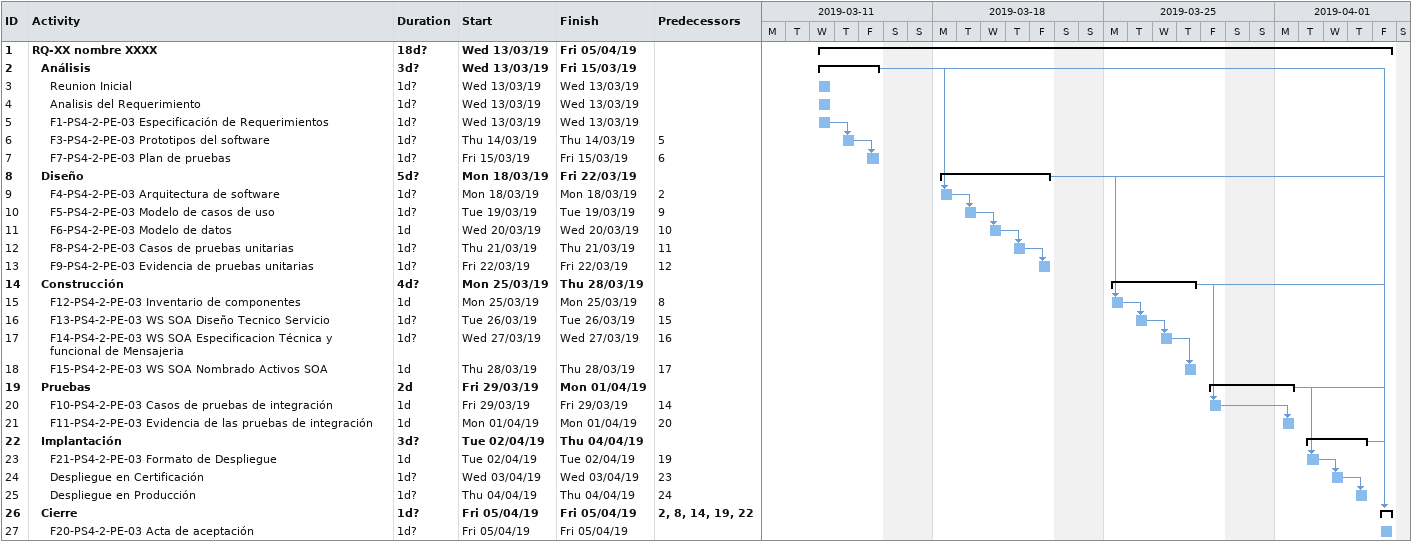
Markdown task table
| ID | Level | Task | Duration | Start | Finish | Predecessors |
|---|---|---|---|---|---|---|
| 1 | 1 | **RQ-XX nombre XXXX** | 18d? | 2019-03-13 | 2019-04-05 |  |
| 2 | 2 | **Análisis** | 3d? | 2019-03-13 | 2019-03-15 |  |
| 3 | 3 | Reunion Inicial | 1d? | 2019-03-13 | 2019-03-13 |  |
| 4 | 3 | Analisis del Requerimiento | 1d? | 2019-03-13 | 2019-03-13 |  |
| 5 | 3 | F1-PS4-2-PE-03 Especificación de Requerimientos | 1d? | 2019-03-13 | 2019-03-13 |  |
| 6 | 3 | F3-PS4-2-PE-03 Prototipos del software | 1d? | 2019-03-14 | 2019-03-14 | 5 |
| 7 | 3 | F7-PS4-2-PE-03 Plan de pruebas | 1d? | 2019-03-15 | 2019-03-15 | 6 |
| 8 | 2 | **Diseño** | 5d? | 2019-03-18 | 2019-03-22 |  |
| 9 | 3 | F4-PS4-2-PE-03 Arquitectura de software | 1d? | 2019-03-18 | 2019-03-18 | 2 |
| 10 | 3 | F5-PS4-2-PE-03 Modelo de casos de uso | 1d? | 2019-03-19 | 2019-03-19 | 9 |
| 11 | 3 | F6-PS4-2-PE-03 Modelo de datos | 1d | 2019-03-20 | 2019-03-20 | 10 |
| 12 | 3 | F8-PS4-2-PE-03 Casos de pruebas unitarias | 1d? | 2019-03-21 | 2019-03-21 | 11 |
| 13 | 3 | F9-PS4-2-PE-03 Evidencia de pruebas unitarias | 1d? | 2019-03-22 | 2019-03-22 | 12 |
| 14 | 2 | **Construcción** | 4d? | 2019-03-25 | 2019-03-28 |  |
| 15 | 3 | F12-PS4-2-PE-03 Inventario de componentes | 1d | 2019-03-25 | 2019-03-25 | 8 |
| 16 | 3 | F13-PS4-2-PE-03 WS SOA Diseño Tecnico Servicio | 1d? | 2019-03-26 | 2019-03-26 | 15 |
| 17 | 3 | F14-PS4-2-PE-03 WS SOA Especificacion Técnica y funcional de Mensajeria | 1d? | 2019-03-27 | 2019-03-27 | 16 |
| 18 | 3 | F15-PS4-2-PE-03 WS SOA Nombrado Activos SOA | 1d | 2019-03-28 | 2019-03-28 | 17 |
| 19 | 2 | **Pruebas** | 2d | 2019-03-29 | 2019-04-01 |  |
| 20 | 3 | F10-PS4-2-PE-03 Casos de pruebas de integración | 1d | 2019-03-29 | 2019-03-29 | 14 |
| 21 | 3 | F11-PS4-2-PE-03 Evidencia de las pruebas de integración | 1d | 2019-04-01 | 2019-04-01 | 20 |
| 22 | 2 | **Implantación** | 3d? | 2019-04-02 | 2019-04-04 |  |
| 23 | 3 | F21-PS4-2-PE-03 Formato de Despliegue | 1d | 2019-04-02 | 2019-04-02 | 19 |
| 24 | 3 | Despliegue en Certificación | 1d? | 2019-04-03 | 2019-04-03 | 23 |
| 25 | 3 | Despliegue en Producción | 1d? | 2019-04-04 | 2019-04-04 | 24 |
| 26 | 2 | **Cierre** | 1d? | 2019-04-05 | 2019-04-05 | 2, 8, 14, 19, 22 |
| 27 | 3 | F20-PS4-2-PE-03 Acta de aceptación | 1d? | 2019-04-05 | 2019-04-05 |  |
